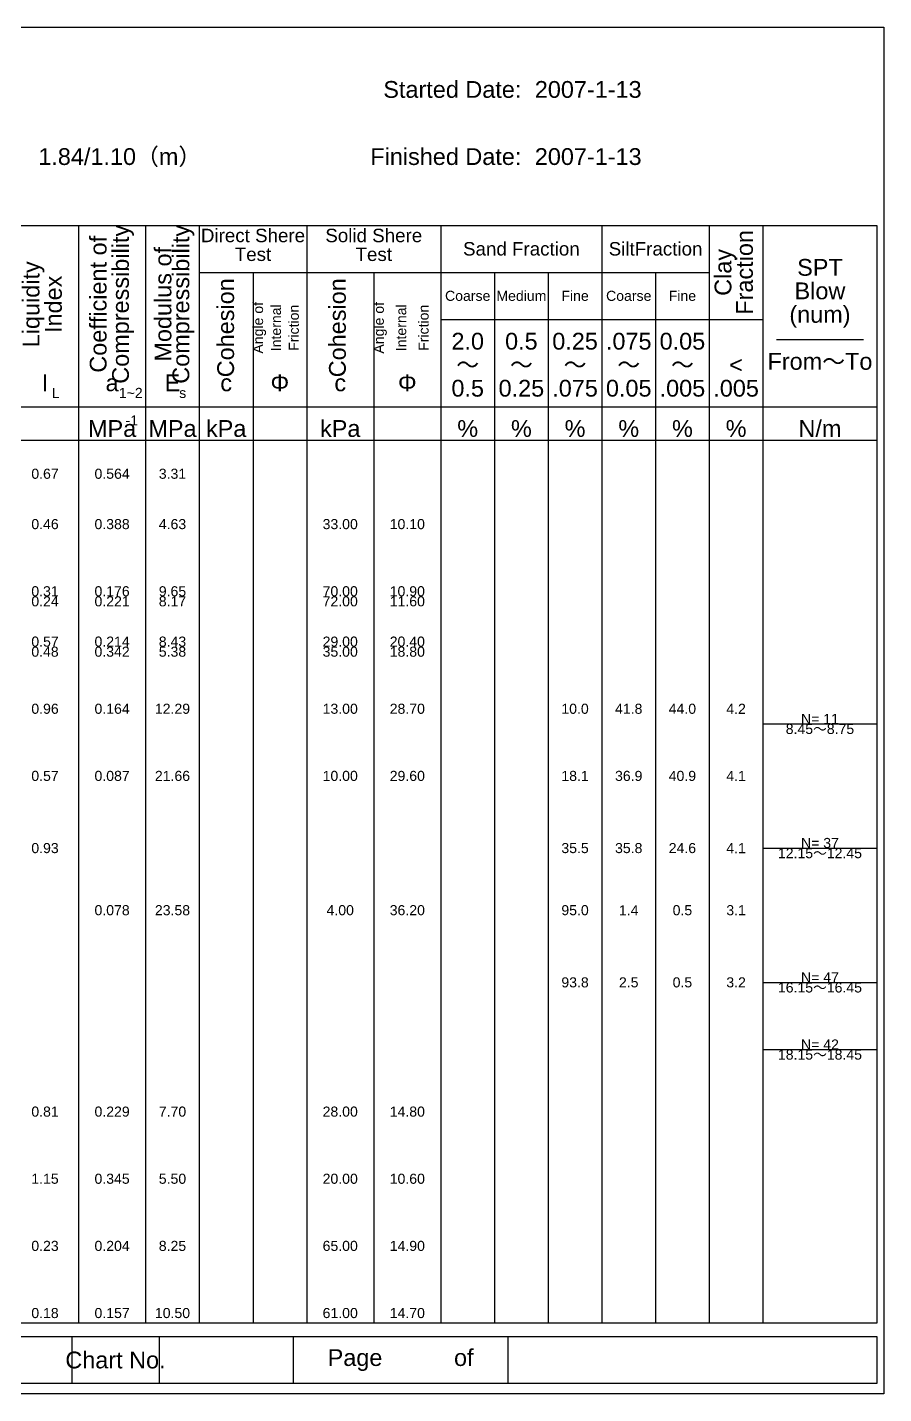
# Model space of a CAD drawing. Extents: x 0 to 355, y 76 to 280.
# Drawn here: x 227.4 to 355, y 76.5 to 280 of the extents above; entities that cross this region are included whole.
import ezdxf

# ---------------------------------------------------------------- set-up
doc = ezdxf.new("R2010")
doc.units = 0
doc.header["$MEASUREMENT"] = 0
doc.layers.get('0').update_dxf_attribs({"linetype": 'CONTINUOUS'})
doc.layers.add('1', color=7, linetype='CONTINUOUS')

msp = doc.modelspace()

# ---------------------------------------------------------------- linework, layer by layer
for p, q in [((235, 250.5), (235, 87)), ((245, 250.5), (245, 87)), ((253, 250.5), (253, 87)), ((269, 250.5), (269, 87)), ((289, 250.5), (289, 87)), ((313, 250.5), (313, 87)), ((329, 250.5), (329, 87)), ((337, 250.5), (337, 87)), ((253, 243.5), (329, 243.5)), ((261, 243.5), (261, 87)), ((279, 243.5), (279, 87)), ((297, 243.5), (297, 87)), ((305, 243.5), (305, 87)), ((321, 243.5), (321, 87)), ((289, 236.5), (337, 236.5)), ((339, 233.5), (352, 233.5)), ((9, 223.5), (354, 223.5)), ((1, 218.5), (354, 218.5)), ((234, 85), (234, 78)), ((247, 85), (247, 78)), ((267, 85), (267, 78)), ((299, 85), (299, 78))]:
    msp.add_line(p, q)
for points in [[(0, 280), (355, 280), (355, 76.5), (0, 76.5)], [(1, 250.5), (354, 250.5), (354, 87), (1, 87)], [(1, 85), (354, 85), (354, 78), (1, 78)]]:
    msp.add_lwpolyline(points, close=True)
at = {"layer": '1'}
for p, q in [((337, 176.25), (354, 176.25)), ((337, 157.75), (354, 157.75)), ((337, 137.75), (354, 137.75)), ((337, 127.75), (354, 127.75))]:
    msp.add_line(p, q, dxfattribs=at)

# ---------------------------------------------------------------- texts
at = {"line_spacing_factor": 0.84}
for s, insert, char_height, attachment_point in [('{\\fArial|b0|i0|c134|p54;}', (229, 272), 2.5, 1), ('{\\fArial|b0|i0|c134|p54;Started Date:}', (301, 272), 2.5, 3), ('{\\fArial|b0|i0|c134|p54;2007-1-13}', (303, 272), 2.5, 1), ('{\\fArial|b0|i0|c134|p54;1.84/1.10（m）}', (229, 262), 2.5, 1), ('{\\fArial|b0|i0|c134|p54;Finished Date:}', (301, 262), 2.5, 3), ('{\\fArial|b0|i0|c134|p54;2007-1-13}', (303, 262), 2.5, 1), ('{\\fArial|b0|i0|c134|p54;Direct Shere\\PTest}', (261, 250), 2, 2), ('{\\fArial|b0|i0|c134|p54;Solid Shere\\PTest}', (279, 250), 2, 2), ('{\\fArial|b0|i0|c134|p54;Sand Fraction}', (301, 247), 2, 5), ('{\\fArial|b0|i0|c134|p54;SiltFraction}', (321, 247), 2, 5), ('{\\fArial|b0|i0|c134|p54;SPT\\PBlow\\P(num)}', (345.5, 245.5), 2.5, 2), ('{\\fArial|b0|i0|c134|p54;Coarse}', (293, 240), 1.5, 5), ('{\\fArial|b0|i0|c134|p54;Medium}', (301, 240), 1.5, 5), ('{\\fArial|b0|i0|c134|p54;Fine}', (309, 240), 1.5, 5), ('{\\fArial|b0|i0|c134|p54;Coarse}', (317, 240), 1.5, 5), ('{\\fArial|b0|i0|c134|p54;Fine}', (325, 240), 1.5, 5), ('{\\fArial|b0|i0|c134|p54;2.0\\P～\\P0.5}', (293, 234.5), 2.5, 2), ('{\\fArial|b0|i0|c134|p54;0.5\\P～\\P0.25}', (301, 234.5), 2.5, 2), ('{\\fArial|b0|i0|c134|p54;0.25\\P～\\P.075}', (309, 234.5), 2.5, 2), ('{\\fArial|b0|i0|c134|p54;.075\\P～\\P0.05}', (317, 234.5), 2.5, 2), ('{\\fArial|b0|i0|c134|p54;0.05\\P～\\P.005}', (325, 234.5), 2.5, 2), ('{\\fArial|b0|i0|c134|p54;\\P<\\P.005}', (333, 234.5), 2.5, 2), ('{\\fArial|b0|i0|c134|p54;From～To}', (345.5, 231.5), 2.5, 2), ('{\\fArial|b0|i0|c134|p54;Ι}', (230, 228.3), 2.5, 2), ('{\\fArial|b0|i0|c134|p54;E}', (249, 228.3), 2.5, 2), ('{\\fArial|b0|i0|c134|p54;Φ}', (265, 228.3), 2.5, 2), ('{\\fArial|b0|i0|c134|p54;Φ}', (284, 228.3), 2.5, 2), ('{\\fArial|b0|i0|c134|p54;L}', (231, 226.3), 1.5, 1), ('{\\fArial|b0|i0|c134|p54;а}', (240, 228.3), 2.5, 2), ('{\\fArial|b0|i0|c134|p54;1~2}', (241, 226.3), 1.5, 1), ('{\\fArial|b0|i0|c134|p54;s}', (250, 226.3), 1.5, 1), ('{\\fArial|b0|i0|c134|p54;c}', (257, 228.3), 2.5, 2), ('{\\fArial|b0|i0|c134|p54;c}', (274, 228.3), 2.5, 2), ('{\\fArial|b0|i0|c134|p54;-1}', (242, 222.2), 1.5, 1), ('{\\fArial|b0|i0|c134|p54;MPа}', (240, 221.5), 2.5, 2), ('{\\fArial|b0|i0|c134|p54;MPа}', (249, 221.5), 2.5, 2), ('{\\fArial|b0|i0|c134|p54;kPа}', (257, 221.5), 2.5, 2), ('{\\fArial|b0|i0|c134|p54;kPа}', (274, 221.5), 2.5, 2), ('{\\fArial|b0|i0|c134|p54;%}', (293, 221.5), 2.5, 2), ('{\\fArial|b0|i0|c134|p54;%}', (301, 221.5), 2.5, 2), ('{\\fArial|b0|i0|c134|p54;%}', (309, 221.5), 2.5, 2), ('{\\fArial|b0|i0|c134|p54;%}', (317, 221.5), 2.5, 2), ('{\\fArial|b0|i0|c134|p54;%}', (325, 221.5), 2.5, 2), ('{\\fArial|b0|i0|c134|p54;%}', (333, 221.5), 2.5, 2), ('{\\fArial|b0|i0|c134|p54;N/m}', (345.5, 221.5), 2.5, 2), ('{\\fArial|b0|i0|c134|p54;Chart No.}', (240.5, 81.5), 2.5, 5), ('{\\fArial|b0|i0|c134|p54;Page           of           }', (283, 81.5), 2.5, 5)]:
    msp.add_mtext(s, dxfattribs=dict(at, insert=insert, char_height=char_height, attachment_point=attachment_point))
at = {"attachment_point": 2, "rotation": 90, "line_spacing_factor": 0.84}
for s, insert, char_height in [('{\\fArial|b0|i0|c134|p54;Compressibility}', (240, 238.75), 2.5), ('{\\fArial|b0|i0|c134|p54;Compressibility}', (249, 238.75), 2.5), ('{\\fArial|b0|i0|c134|p54;Coefficient of}', (236.67, 238.75), 2.5), ('{\\fArial|b0|i0|c134|p54;Fraction}', (333, 243.5), 2.5), ('{\\fArial|b0|i0|c134|p54;Modulus of}', (246.33, 238.75), 2.5), ('{\\fArial|b0|i0|c134|p54;Clay}', (329.8, 243.5), 2.5), ('{\\fArial|b0|i0|c134|p54;Liquidity}', (226.67, 238.75), 2.5), ('{\\fArial|b0|i0|c134|p54;Index}', (230, 238.75), 2.5), ('{\\fArial|b0|i0|c134|p54;Cohesion}', (255.67, 235.25), 2.5), ('{\\fArial|b0|i0|c134|p54;Cohesion}', (272.33, 235.25), 2.5), ('{\\fArial|b0|i0|c134|p54;Angle of}', (261, 235.25), 1.5), ('{\\fArial|b0|i0|c134|p54;Internal}', (263.67, 235.25), 1.5), ('{\\fArial|b0|i0|c134|p54;Friction}', (266.33, 235.25), 1.5), ('{\\fArial|b0|i0|c134|p54;Angle of}', (279, 235.25), 1.5), ('{\\fArial|b0|i0|c134|p54;Internal}', (282.33, 235.25), 1.5), ('{\\fArial|b0|i0|c134|p54;Friction}', (285.67, 235.25), 1.5)]:
    msp.add_mtext(s, dxfattribs=dict(at, insert=insert, char_height=char_height))
at = {"layer": '1', "char_height": 1.5, "line_spacing_factor": 0.84}
for s, insert, attachment_point in [('{\\fArial|b0|i0|c134|p54;0.67}', (230, 213.5), 5), ('{\\fArial|b0|i0|c134|p54;0.564}', (240, 213.5), 5), ('{\\fArial|b0|i0|c134|p54;3.31}', (249, 213.5), 5), ('{\\fArial|b0|i0|c134|p54; }', (257, 213.5), 5), ('{\\fArial|b0|i0|c134|p54; }', (265, 213.5), 5), ('{\\fArial|b0|i0|c134|p54; }', (274, 213.5), 5), ('{\\fArial|b0|i0|c134|p54; }', (284, 213.5), 5), ('{\\fArial|b0|i0|c134|p54; }', (293, 213.5), 5), ('{\\fArial|b0|i0|c134|p54; }', (301, 213.5), 5), ('{\\fArial|b0|i0|c134|p54; }', (309, 213.5), 5), ('{\\fArial|b0|i0|c134|p54; }', (317, 213.5), 5), ('{\\fArial|b0|i0|c134|p54; }', (325, 213.5), 5), ('{\\fArial|b0|i0|c134|p54;0.46}', (230, 206), 5), ('{\\fArial|b0|i0|c134|p54;0.388}', (240, 206), 5), ('{\\fArial|b0|i0|c134|p54;4.63}', (249, 206), 5), ('{\\fArial|b0|i0|c134|p54; }', (257, 206), 5), ('{\\fArial|b0|i0|c134|p54; }', (265, 206), 5), ('{\\fArial|b0|i0|c134|p54;33.00}', (274, 206), 5), ('{\\fArial|b0|i0|c134|p54;10.10}', (284, 206), 5), ('{\\fArial|b0|i0|c134|p54; }', (293, 206), 5), ('{\\fArial|b0|i0|c134|p54; }', (301, 206), 5), ('{\\fArial|b0|i0|c134|p54; }', (309, 206), 5), ('{\\fArial|b0|i0|c134|p54; }', (317, 206), 5), ('{\\fArial|b0|i0|c134|p54; }', (325, 206), 5), ('{\\fArial|b0|i0|c134|p54;0.31}', (230, 196), 5), ('{\\fArial|b0|i0|c134|p54;0.176}', (240, 196), 5), ('{\\fArial|b0|i0|c134|p54;9.65}', (249, 196), 5), ('{\\fArial|b0|i0|c134|p54; }', (257, 196), 5), ('{\\fArial|b0|i0|c134|p54; }', (265, 196), 5), ('{\\fArial|b0|i0|c134|p54;70.00}', (274, 196), 5), ('{\\fArial|b0|i0|c134|p54;10.90}', (284, 196), 5), ('{\\fArial|b0|i0|c134|p54; }', (293, 196), 5), ('{\\fArial|b0|i0|c134|p54; }', (301, 196), 5), ('{\\fArial|b0|i0|c134|p54; }', (309, 196), 5), ('{\\fArial|b0|i0|c134|p54; }', (317, 196), 5), ('{\\fArial|b0|i0|c134|p54; }', (325, 196), 5), ('{\\fArial|b0|i0|c134|p54;0.24}', (230, 194.5), 5), ('{\\fArial|b0|i0|c134|p54;0.221}', (240, 194.5), 5), ('{\\fArial|b0|i0|c134|p54;8.17}', (249, 194.5), 5), ('{\\fArial|b0|i0|c134|p54; }', (257, 194.5), 5), ('{\\fArial|b0|i0|c134|p54; }', (265, 194.5), 5), ('{\\fArial|b0|i0|c134|p54;72.00}', (274, 194.5), 5), ('{\\fArial|b0|i0|c134|p54;11.60}', (284, 194.5), 5), ('{\\fArial|b0|i0|c134|p54; }', (293, 194.5), 5), ('{\\fArial|b0|i0|c134|p54; }', (301, 194.5), 5), ('{\\fArial|b0|i0|c134|p54; }', (309, 194.5), 5), ('{\\fArial|b0|i0|c134|p54; }', (317, 194.5), 5), ('{\\fArial|b0|i0|c134|p54; }', (325, 194.5), 5), ('{\\fArial|b0|i0|c134|p54;0.57}', (230, 188.5), 5), ('{\\fArial|b0|i0|c134|p54;0.214}', (240, 188.5), 5), ('{\\fArial|b0|i0|c134|p54;8.43}', (249, 188.5), 5), ('{\\fArial|b0|i0|c134|p54;29.00}', (274, 188.5), 5), ('{\\fArial|b0|i0|c134|p54;20.40}', (284, 188.5), 5), ('{\\fArial|b0|i0|c134|p54;0.48}', (230, 187), 5), ('{\\fArial|b0|i0|c134|p54;0.342}', (240, 187), 5), ('{\\fArial|b0|i0|c134|p54;5.38}', (249, 187), 5), ('{\\fArial|b0|i0|c134|p54; }', (257, 188.5), 5), ('{\\fArial|b0|i0|c134|p54; }', (265, 188.5), 5), ('{\\fArial|b0|i0|c134|p54;35.00}', (274, 187), 5), ('{\\fArial|b0|i0|c134|p54;18.80}', (284, 187), 5), ('{\\fArial|b0|i0|c134|p54; }', (293, 188.5), 5), ('{\\fArial|b0|i0|c134|p54; }', (301, 188.5), 5), ('{\\fArial|b0|i0|c134|p54; }', (309, 188.5), 5), ('{\\fArial|b0|i0|c134|p54; }', (317, 188.5), 5), ('{\\fArial|b0|i0|c134|p54; }', (325, 188.5), 5), ('{\\fArial|b0|i0|c134|p54; }', (257, 187), 5), ('{\\fArial|b0|i0|c134|p54; }', (265, 187), 5), ('{\\fArial|b0|i0|c134|p54; }', (293, 187), 5), ('{\\fArial|b0|i0|c134|p54; }', (301, 187), 5), ('{\\fArial|b0|i0|c134|p54; }', (309, 187), 5), ('{\\fArial|b0|i0|c134|p54; }', (317, 187), 5), ('{\\fArial|b0|i0|c134|p54; }', (325, 187), 5), ('{\\fArial|b0|i0|c134|p54;0.96}', (230, 178.5), 5), ('{\\fArial|b0|i0|c134|p54;0.164}', (240, 178.5), 5), ('{\\fArial|b0|i0|c134|p54;12.29}', (249, 178.5), 5), ('{\\fArial|b0|i0|c134|p54;13.00}', (274, 178.5), 5), ('{\\fArial|b0|i0|c134|p54;28.70}', (284, 178.5), 5), ('{\\fArial|b0|i0|c134|p54;10.0}', (309, 178.5), 5), ('{\\fArial|b0|i0|c134|p54;41.8}', (317, 178.5), 5), ('{\\fArial|b0|i0|c134|p54;44.0}', (325, 178.5), 5), ('{\\fArial|b0|i0|c134|p54;4.2}', (333, 178.5), 5), ('{\\fArial|b0|i0|c134|p54; }', (257, 178.5), 5), ('{\\fArial|b0|i0|c134|p54; }', (265, 178.5), 5), ('{\\fArial|b0|i0|c134|p54; }', (293, 178.5), 5), ('{\\fArial|b0|i0|c134|p54; }', (301, 178.5), 5), ('{\\fArial|b0|i0|c134|p54;N= 11}', (345.5, 176.25), 8), ('{\\fArial|b0|i0|c134|p54;8.45～8.75}', (345.5, 176.25), 2), ('{\\fArial|b0|i0|c134|p54;0.57}', (230, 168.5), 5), ('{\\fArial|b0|i0|c134|p54;0.087}', (240, 168.5), 5), ('{\\fArial|b0|i0|c134|p54;21.66}', (249, 168.5), 5), ('{\\fArial|b0|i0|c134|p54;10.00}', (274, 168.5), 5), ('{\\fArial|b0|i0|c134|p54;29.60}', (284, 168.5), 5), ('{\\fArial|b0|i0|c134|p54;18.1}', (309, 168.5), 5), ('{\\fArial|b0|i0|c134|p54;36.9}', (317, 168.5), 5), ('{\\fArial|b0|i0|c134|p54;40.9}', (325, 168.5), 5), ('{\\fArial|b0|i0|c134|p54;4.1}', (333, 168.5), 5), ('{\\fArial|b0|i0|c134|p54; }', (257, 168.5), 5), ('{\\fArial|b0|i0|c134|p54; }', (265, 168.5), 5), ('{\\fArial|b0|i0|c134|p54; }', (293, 168.5), 5), ('{\\fArial|b0|i0|c134|p54; }', (301, 168.5), 5), ('{\\fArial|b0|i0|c134|p54;N= 37}', (345.5, 157.75), 8), ('{\\fArial|b0|i0|c134|p54;0.93}', (230, 157.75), 5), ('{\\fArial|b0|i0|c134|p54; }', (240, 157.75), 5), ('{\\fArial|b0|i0|c134|p54; }', (249, 157.75), 5), ('{\\fArial|b0|i0|c134|p54; }', (257, 157.75), 5), ('{\\fArial|b0|i0|c134|p54; }', (265, 157.75), 5), ('{\\fArial|b0|i0|c134|p54; }', (274, 157.75), 5), ('{\\fArial|b0|i0|c134|p54; }', (284, 157.75), 5), ('{\\fArial|b0|i0|c134|p54; }', (293, 157.75), 5), ('{\\fArial|b0|i0|c134|p54; }', (301, 157.75), 5), ('{\\fArial|b0|i0|c134|p54;35.5}', (309, 157.75), 5), ('{\\fArial|b0|i0|c134|p54;35.8}', (317, 157.75), 5), ('{\\fArial|b0|i0|c134|p54;24.6}', (325, 157.75), 5), ('{\\fArial|b0|i0|c134|p54;4.1}', (333, 157.75), 5), ('{\\fArial|b0|i0|c134|p54;12.15～12.45}', (345.5, 157.75), 2), ('{\\fArial|b0|i0|c134|p54;0.078}', (240, 148.5), 5), ('{\\fArial|b0|i0|c134|p54;23.58}', (249, 148.5), 5), ('{\\fArial|b0|i0|c134|p54;4.00}', (274, 148.5), 5), ('{\\fArial|b0|i0|c134|p54;36.20}', (284, 148.5), 5), ('{\\fArial|b0|i0|c134|p54;95.0}', (309, 148.5), 5), ('{\\fArial|b0|i0|c134|p54;1.4}', (317, 148.5), 5), ('{\\fArial|b0|i0|c134|p54;0.5}', (325, 148.5), 5), ('{\\fArial|b0|i0|c134|p54;3.1}', (333, 148.5), 5), ('{\\fArial|b0|i0|c134|p54; }', (230, 148.5), 5), ('{\\fArial|b0|i0|c134|p54; }', (257, 148.5), 5), ('{\\fArial|b0|i0|c134|p54; }', (265, 148.5), 5), ('{\\fArial|b0|i0|c134|p54; }', (293, 148.5), 5), ('{\\fArial|b0|i0|c134|p54; }', (301, 148.5), 5), ('{\\fArial|b0|i0|c134|p54;93.8}', (309, 137.75), 5), ('{\\fArial|b0|i0|c134|p54;2.5}', (317, 137.75), 5), ('{\\fArial|b0|i0|c134|p54;0.5}', (325, 137.75), 5), ('{\\fArial|b0|i0|c134|p54;3.2}', (333, 137.75), 5), ('{\\fArial|b0|i0|c134|p54;N= 47}', (345.5, 137.75), 8), ('{\\fArial|b0|i0|c134|p54; }', (230, 137.75), 5), ('{\\fArial|b0|i0|c134|p54; }', (240, 137.75), 5), ('{\\fArial|b0|i0|c134|p54; }', (249, 137.75), 5), ('{\\fArial|b0|i0|c134|p54; }', (257, 137.75), 5), ('{\\fArial|b0|i0|c134|p54; }', (265, 137.75), 5), ('{\\fArial|b0|i0|c134|p54; }', (274, 137.75), 5), ('{\\fArial|b0|i0|c134|p54; }', (284, 137.75), 5), ('{\\fArial|b0|i0|c134|p54; }', (293, 137.75), 5), ('{\\fArial|b0|i0|c134|p54; }', (301, 137.75), 5), ('{\\fArial|b0|i0|c134|p54;16.15～16.45}', (345.5, 137.75), 2), ('{\\fArial|b0|i0|c134|p54;N= 42}', (345.5, 127.75), 8), ('{\\fArial|b0|i0|c134|p54;18.15～18.45}', (345.5, 127.75), 2), ('{\\fArial|b0|i0|c134|p54;0.81}', (230, 118.5), 5), ('{\\fArial|b0|i0|c134|p54;0.229}', (240, 118.5), 5), ('{\\fArial|b0|i0|c134|p54;7.70}', (249, 118.5), 5), ('{\\fArial|b0|i0|c134|p54; }', (257, 118.5), 5), ('{\\fArial|b0|i0|c134|p54; }', (265, 118.5), 5), ('{\\fArial|b0|i0|c134|p54;28.00}', (274, 118.5), 5), ('{\\fArial|b0|i0|c134|p54;14.80}', (284, 118.5), 5), ('{\\fArial|b0|i0|c134|p54; }', (293, 118.5), 5), ('{\\fArial|b0|i0|c134|p54; }', (301, 118.5), 5), ('{\\fArial|b0|i0|c134|p54; }', (309, 118.5), 5), ('{\\fArial|b0|i0|c134|p54; }', (317, 118.5), 5), ('{\\fArial|b0|i0|c134|p54; }', (325, 118.5), 5), ('{\\fArial|b0|i0|c134|p54;1.15}', (230, 108.5), 5), ('{\\fArial|b0|i0|c134|p54;0.345}', (240, 108.5), 5), ('{\\fArial|b0|i0|c134|p54;5.50}', (249, 108.5), 5), ('{\\fArial|b0|i0|c134|p54; }', (257, 108.5), 5), ('{\\fArial|b0|i0|c134|p54; }', (265, 108.5), 5), ('{\\fArial|b0|i0|c134|p54;20.00}', (274, 108.5), 5), ('{\\fArial|b0|i0|c134|p54;10.60}', (284, 108.5), 5), ('{\\fArial|b0|i0|c134|p54; }', (293, 108.5), 5), ('{\\fArial|b0|i0|c134|p54; }', (301, 108.5), 5), ('{\\fArial|b0|i0|c134|p54; }', (309, 108.5), 5), ('{\\fArial|b0|i0|c134|p54; }', (317, 108.5), 5), ('{\\fArial|b0|i0|c134|p54; }', (325, 108.5), 5), ('{\\fArial|b0|i0|c134|p54;0.23}', (230, 98.5), 5), ('{\\fArial|b0|i0|c134|p54;0.204}', (240, 98.5), 5), ('{\\fArial|b0|i0|c134|p54;8.25}', (249, 98.5), 5), ('{\\fArial|b0|i0|c134|p54; }', (257, 98.5), 5), ('{\\fArial|b0|i0|c134|p54; }', (265, 98.5), 5), ('{\\fArial|b0|i0|c134|p54;65.00}', (274, 98.5), 5), ('{\\fArial|b0|i0|c134|p54;14.90}', (284, 98.5), 5), ('{\\fArial|b0|i0|c134|p54; }', (293, 98.5), 5), ('{\\fArial|b0|i0|c134|p54; }', (301, 98.5), 5), ('{\\fArial|b0|i0|c134|p54; }', (309, 98.5), 5), ('{\\fArial|b0|i0|c134|p54; }', (317, 98.5), 5), ('{\\fArial|b0|i0|c134|p54; }', (325, 98.5), 5), ('{\\fArial|b0|i0|c134|p54;0.18}', (230, 88.5), 5), ('{\\fArial|b0|i0|c134|p54;0.157}', (240, 88.5), 5), ('{\\fArial|b0|i0|c134|p54;10.50}', (249, 88.5), 5), ('{\\fArial|b0|i0|c134|p54; }', (257, 88.5), 5), ('{\\fArial|b0|i0|c134|p54; }', (265, 88.5), 5), ('{\\fArial|b0|i0|c134|p54;61.00}', (274, 88.5), 5), ('{\\fArial|b0|i0|c134|p54;14.70}', (284, 88.5), 5), ('{\\fArial|b0|i0|c134|p54; }', (293, 88.5), 5), ('{\\fArial|b0|i0|c134|p54; }', (301, 88.5), 5), ('{\\fArial|b0|i0|c134|p54; }', (309, 88.5), 5), ('{\\fArial|b0|i0|c134|p54; }', (317, 88.5), 5), ('{\\fArial|b0|i0|c134|p54; }', (325, 88.5), 5)]:
    msp.add_mtext(s, dxfattribs=dict(at, insert=insert, attachment_point=attachment_point))

doc.saveas('drawing.dxf')
